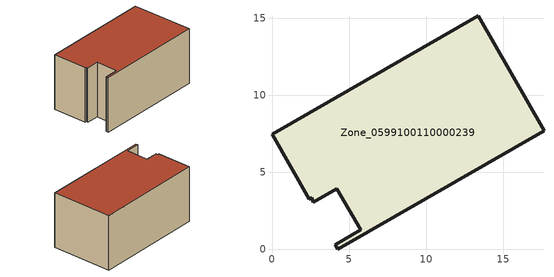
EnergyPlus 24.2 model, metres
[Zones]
Zone_0599100110000239
 floor ground (C_G): 2.59,3.35 2.42,3.25 0,7.46 13.39,15.14 17.66,7.67 4.27,0 4.1,0.29 5.75,1.25 4.22,3.92 2.69,3.04 z0
 wall outside (C_F): 4.22,3.92 5.75,1.25 4.1,0.29 4.27,0 17.66,7.67 13.39,15.14 0,7.46 2.42,3.25 2.59,3.35 2.69,3.04 4.22,3.92 z0:7.74
 roof outside (C_R): 2.42,3.25 2.59,3.35 2.69,3.04 4.22,3.92 5.75,1.25 4.1,0.29 4.27,0 17.66,7.67 13.39,15.14 0,7.46 z7.74
[BUILDING]
Pand.0599100110000239: North Axis=0; Terrain=City; Loads Convergence Tolerance Value=0.04; Temperature Convergence Tolerance Value=0.4; Solar Distribution=FullExterior; Maximum Number of Warmup Days=25; Minimum Number of Warmup Days=1
[Site:Location]
Rotterdam.The.Hague.AP_ZH_NLD Design_Conditions: Latitude=51.96; Longitude=4.45; Time Zone=1; Elevation=-4.5
[SITE:GROUNDTEMPERATURE:BUILDINGSURFACE]
18, 18, 18, 18, 18, 18, 18, 18, 18, 18, 18, 18
[MATERIAL] Thermal Absorptance=0.9; Solar Absorptance=0.7; Visible Absorptance=0.7
Name | Roughness | Thickness | Conductivity | Density | Specific Heat
G.TI.2015-2018 | MediumSmooth | 0.15 | 0.0428571 | 540 | 1210
F.TI.2015-2018 | Rough | 0.3 | 0.0666667 | 1920 | 840
R.TI.2015-2018 | MediumRough | 0.2 | 0.0333333 | 1500 | 1000
[CONSTRUCTION]
C_G: G.TI.2015-2018
C_F: F.TI.2015-2018
C_R: R.TI.2015-2018
[ZONE]
Zone_0599100110000239: Type=1; Multiplier=1; Ceiling Height=Autocalculate; Volume=Autocalculate; Floor Area=autocalculate; Part of Total Floor Area=Yes
[ZONEINFILTRATION:DESIGNFLOWRATE]
Infil_Zone_0599100110000239: Zone or ZoneList or Space or SpaceList=Zone_0599100110000239; Schedule=AlwaysOn; Design Flow Rate Calculation Method=Flow/Area; Flow Rate per Floor Area=0.0015; Constant Term Coefficient=1; Temperature Term Coefficient=0; Velocity Term Coefficient=0; Velocity Squared Term Coefficient=0
[HVACTEMPLATE:ZONE:IDEALLOADSAIRSYSTEM]
Zone_0599100110000239: Maximum Heating Supply Air Temperature=50; Minimum Cooling Supply Air Temperature=13; Maximum Heating Supply Air Humidity Ratio=0.0156; Minimum Cooling Supply Air Humidity Ratio=0.0077; Heating Limit=NoLimit; Cooling Limit=NoLimit; Dehumidification Control Type=ConstantSensibleHeatRatio; Cooling Sensible Heat Ratio=0.7; Dehumidification Setpoint=60; Humidification Control Type=None; Humidification Setpoint=30; Outdoor Air Method=None; Outdoor Air Flow Rate per Person=0.00944; Outdoor Air Flow Rate per Zone Floor Area=0; Outdoor Air Flow Rate per Zone=0; Demand Controlled Ventilation Type=None; Outdoor Air Economizer Type=NoEconomizer; Heat Recovery Type=None; Sensible Heat Recovery Effectiveness=0.7; Latent Heat Recovery Effectiveness=0.65
[ZONECONTROL:THERMOSTAT]
ThermostatControl_Zone_0599100110000239: Zone or ZoneList=Zone_0599100110000239; Control Type Schedule=DualSetpointControlType; Control 1=Thermostat_Zone_0599100110000239; Temperature Difference Between Cutout And Setpoint=0
[THERMOSTATSETPOINT:DUALSETPOINT]
Thermostat_Zone_0599100110000239: Heating Setpoint Temperature Schedule=HeatingSetpoint_Zone_0599100110000239; Cooling Setpoint Temperature Schedule=CoolingSetpoint_Zone_0599100110000239
[SCHEDULE:COMPACT]
HeatingSetpoint_Zone_0599100110000239: Through: 12/31, For: AllDays, Until: 24:00, 21
CoolingSetpoint_Zone_0599100110000239: Through: 12/31, For: AllDays, Until: 24:00, 24
DualSetpointControlType: Through: 12/31, For: AllDays, Until: 24:00, 4
AlwaysOn: Through: 12/31, For: AllDays, Until: 24:00, 1
